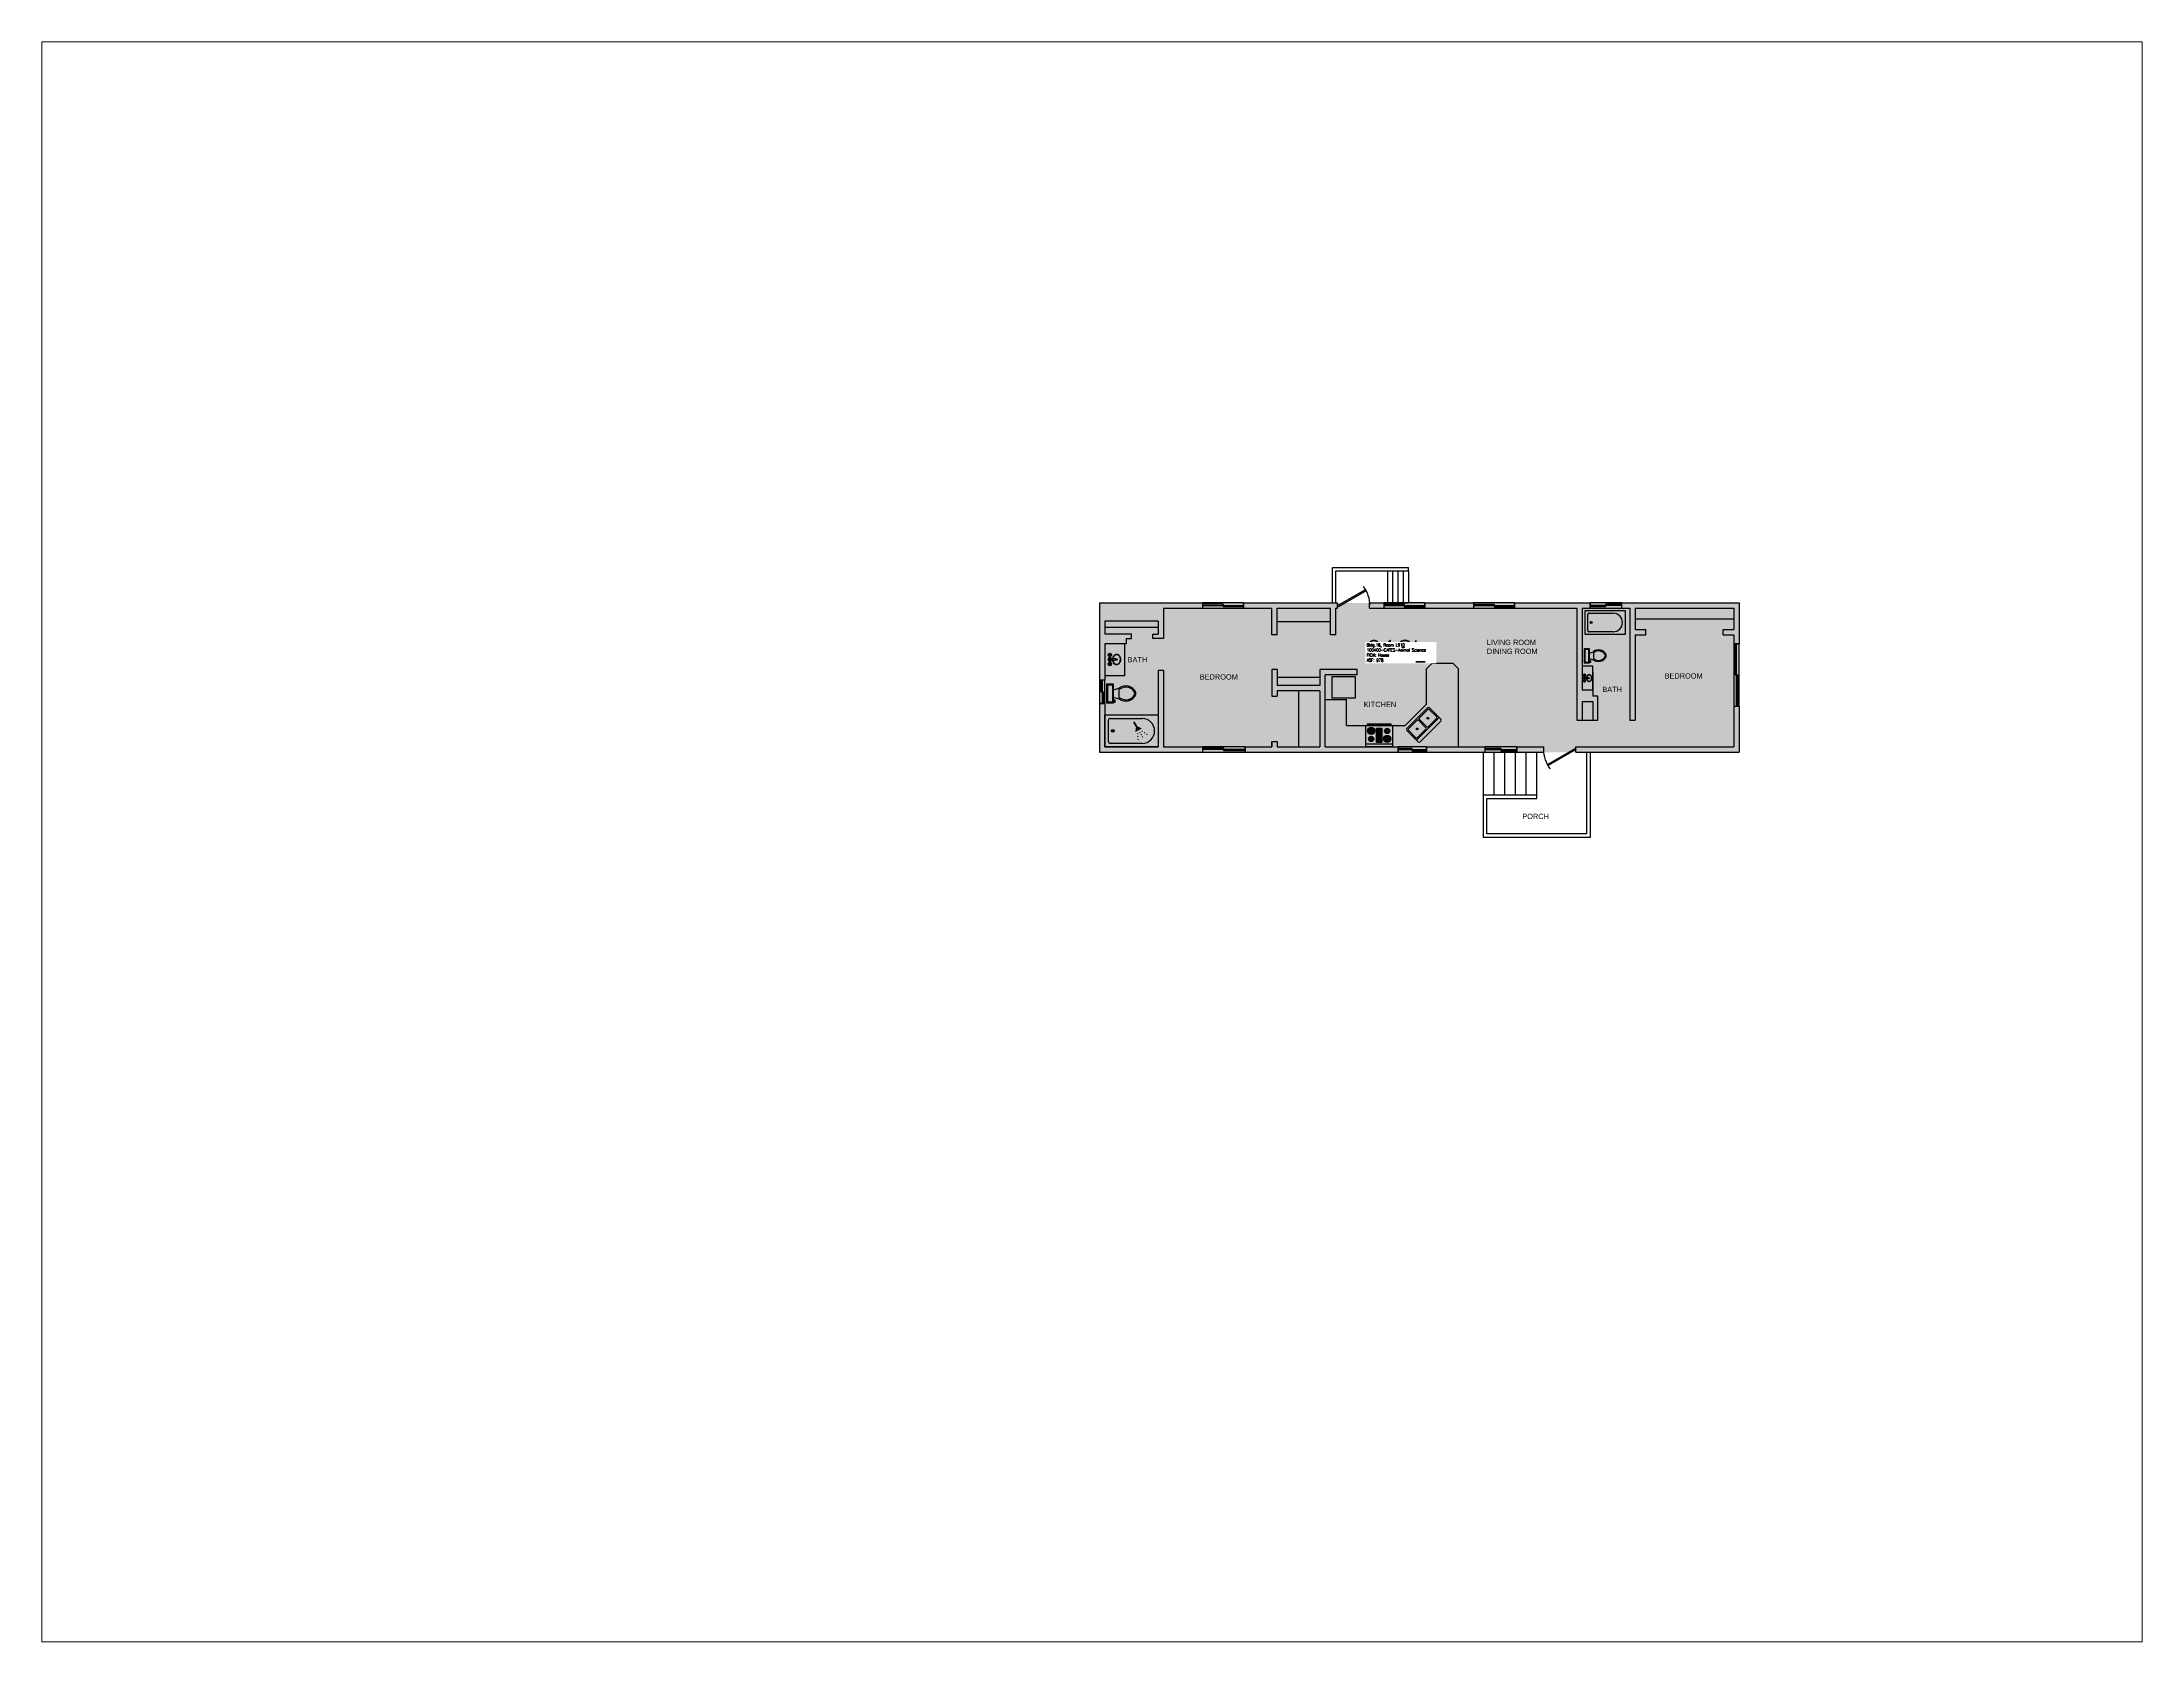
# Paper-space layout 'Layout1' of a CAD drawing. Header units: inches. Extents: x 0 to 10.5, y 0 to 8.
# The model-space entities are those that its viewports show. They can reach past a viewport. Long polylines and large blocks are cut down to what shows.
import ezdxf
from ezdxf.enums import TextEntityAlignment as Align

# ---------------------------------------------------------------- set-up
doc = ezdxf.new("R2010")
doc.units = ezdxf.units.IN
doc.header["$LTSCALE"] = 25
doc.header["$MEASUREMENT"] = 0
doc.layers.get('0').update_dxf_attribs({"linetype": 'CONTINUOUS'})
for name, color, linetype in [('A-DOOR', 2, 'CONTINUOUS'), ('A-FLOR', 3, 'CONTINUOUS'), ('A-GLAZ', 1, 'CONTINUOUS'), ('A-GLAZ-SILL', 2, 'CONTINUOUS'), ('A-IDEN-ICON', 4, 'CONTINUOUS'), ('A-IDEN-RNUM', 7, 'CONTINUOUS'), ('A-IDEN-SNUM', 4, 'CONTINUOUS'), ('A-IDEN-VNUM', 4, 'CONTINUOUS'), ('A-WALL', 5, 'CONTINUOUS'), ('Rooms-Category-Color', 7, 'CONTINUOUS'), ('Rooms-College-Color', 7, 'CONTINUOUS'), ('Rooms-Department-Color', 7, 'CONTINUOUS'), ('Rooms-Division-Color', 7, 'CONTINUOUS'), ('Rooms-Information', 7, 'CONTINUOUS')]:
    doc.layers.add(name, color=color, linetype=linetype)
doc.styles.add('ROOMSNUMBER', font='txt.shx', dxfattribs={"height": 0.03})
doc.styles.add('ROOMVNUMBER', font='simplex.shx', dxfattribs={"width": 0.85})

# ---------------------------------------------------------------- blocks, each defined once
blk = doc.blocks.new('DOOR_SWING_RIGHT_36_INCH')
blk.add_lwpolyline([(-0.8, -1.3), (0, 0), (-31.2, 18), (-31.9, 16.7)], close=True)
blk.add_arc((0, 0), 36, 142.6899, 180)
blk = doc.blocks.new('A$C74F653E0')
blk.add_blockref('DOOR_SWING_RIGHT_36_INCH', (36, 1.3))
blk = doc.blocks.new('A$C1D1871FE')
blk.add_blockref('A$C74F653E0', (0, 0))
blk = doc.blocks.new('SINK_DOUBLE_36_INCH_TOP')
for p, q in [((-18, -4), (18, -4)), ((-0.75, -18.5), (-0.75, -6.5)), ((0.75, -6.5), (0.75, -18.5))]:
    blk.add_line(p, q)
for points in [[(-16.5, 0), (16.5, 0)], [(-18, -19.5), (-18, -1.5)], [(-16.5, -18.5), (-16.5, -6.5)], [(16.5, -21), (-16.5, -21)], [(-15.5, -5.5), (-1.75, -5.5)], [(-1.75, -19.5), (-15.5, -19.5)], [(1.75, -5.5), (15.5, -5.5)], [(15.5, -19.5), (1.75, -19.5)], [(16.5, -6.5), (16.5, -18.5)], [(18, -1.5), (18, -19.5)]]:
    blk.add_lwpolyline(points)
for centre, radius in [((-8.5, -12.5), 1), ((-8.5, -12.5), 0.5), ((8.5, -12.5), 1), ((8.5, -12.5), 0.5)]:
    blk.add_circle(centre, radius)
for centre, radius, start, end in [((-16.5, -1.5), 1.5, 90, 180), ((16.5, -1.5), 1.5, 0, 90), ((-16.5, -19.5), 1.5, 180, 270), ((-15.5, -6.5), 1, 90, 180), ((-15.5, -18.5), 1, 180, 270), ((-1.75, -6.5), 1, 0, 90), ((-1.75, -18.5), 1, 270, 0), ((1.75, -6.5), 1, 90, 180), ((1.75, -18.5), 1, 180, 270), ((15.5, -6.5), 1, 0, 90), ((15.5, -18.5), 1, 270, 0), ((16.5, -19.5), 1.5, 270, 0)]:
    blk.add_arc(centre, radius, start, end)
blk = doc.blocks.new('A$C423B2605')
blk.add_blockref('SINK_DOUBLE_36_INCH_TOP', (18, 21))
blk = doc.blocks.new('RANGE_30_INCH_TOP')
for p, q in [((0, -3), (30, -3)), ((12, -6), (18, -6)), ((18, -20), (12, -20)), ((13, -20), (13, -6)), ((14, -6), (14, -20)), ((15, -20), (15, -6)), ((16, -6), (16, -20)), ((17, -20), (17, -6)), ((6, -24), (6, -25)), ((8, -25), (8, -24)), ((22, -25), (22, -24)), ((24, -24), (24, -25))]:
    blk.add_line(p, q)
for points in [[(0, -24), (0, 0), (30, 0), (30, -24)], [(12, -21), (12, -5), (18, -5), (18, -21)], [(2, -26), (2, -25), (28, -25), (28, -26)]]:
    blk.add_lwpolyline(points, close=True)
for centre, radius in [((6, -9), 4), ((6, -9), 3), ((6, -18), 3), ((6, -9), 2), ((6, -18), 2), ((6, -9), 1), ((6, -18), 1), ((24, -18), 4), ((24, -9), 3), ((24, -18), 3), ((24, -9), 2), ((24, -18), 2), ((24, -9), 1), ((24, -18), 1)]:
    blk.add_circle(centre, radius)
blk = doc.blocks.new('A$C7862359A')
blk.add_blockref('RANGE_30_INCH_TOP', (0, 26))
blk = doc.blocks.new('FAUCET_BATH_TOP')
for p, q in [((-4.107, 0.125), (-4.375, 0.125)), ((-3.75, 0.4788), (-3.75, 0.75)), ((-3.5, 0.482), (-3.5, 0.75)), ((-3.1461, 0.125), (-2.875, 0.125)), ((3.143, 0.125), (2.875, 0.125)), ((3.5, 0.4788), (3.5, 0.75)), ((3.75, 0.482), (3.75, 0.75)), ((4.1039, 0.125), (4.375, 0.125)), ((-4.1039, -0.125), (-4.375, -0.125)), ((-3.75, -0.4821), (-3.75, -0.75)), ((-3.5, -0.4789), (-3.5, -0.75)), ((-3.143, -0.125), (-2.875, -0.125)), ((-0.5, -0.8639), (-0.5, -4.5)), ((0.5, -4.5), (0.5, -0.8631)), ((3.1461, -0.125), (2.875, -0.125)), ((3.5, -0.4821), (3.5, -0.75)), ((3.75, -0.4789), (3.75, -0.75)), ((4.107, -0.125), (4.375, -0.125))]:
    blk.add_line(p, q)
for centre, radius in [((-3.625, 0), 1.375), ((-4.625, 0), 0.2795), ((-3.625, 0), 0.5), ((-3.625, 1), 0.2795), ((-2.625, 0), 0.2795), ((0, 0), 0.5), ((3.625, 0), 1.375), ((2.625, 0), 0.2795), ((3.625, 0), 0.5), ((3.625, 1), 0.2795), ((4.625, 0), 0.2795), ((-3.625, -1), 0.2795), ((3.625, -1), 0.2795)]:
    blk.add_circle(centre, radius)
for centre, radius, start, end in [((-3.625, 0), 1, 105.2407, 164.2093), ((-3.625, 0), 1, 16.44125, 74.07887), ((0, 0), 1.5, 289.6514, 250.3603), ((0, 0), 1, 300.3431, 239.7554), ((3.625, 0), 1, 106.12, 164.0884), ((3.625, 0), 1, 16.23422, 73.90469), ((-3.625, 0), 1, 196.2342, 253.9047), ((-3.625, 0), 1, 286.12, 344.0884), ((0, -4.5), 0.5, 180, 0), ((3.625, 0), 1, 196.4413, 254.0789), ((3.625, 0), 1, 285.2407, 344.2093)]:
    blk.add_arc(centre, radius, start, end)
blk = doc.blocks.new('A$C63490B39')
blk.add_blockref('FAUCET_BATH_TOP', (5, 5))
blk = doc.blocks.new('A$C32F2341C')
at = {"rotation": 90}
blk.add_blockref('A$C63490B39', (6.5, 0), dxfattribs=at)
blk = doc.blocks.new('A$C051442F4')
for p, q in [((5, 3.7), (5.5, 3.7)), ((5.3, 3.5), (5.3, 4))]:
    blk.add_line(p, q)
at = {"linetype": 'Continuous'}
for points in [[(5.2, 0.7, 0.117634), (6.1, 0.9, 0.104469), (7, 1.5, 0.090016), (7.6, 2.5, 0.08192), (7.8, 3.6, 0.08192), (7.6, 4.8, 0.090016), (7.1, 5.8, 0.104469), (6.3, 6.5, 0.117634), (5.4, 6.8, 0.117634), (4.4, 6.6, 0.104469), (3.6, 5.9, 0.090016), (3, 5, 0.08192), (2.8, 3.8, 0.08192), (2.9, 2.6, 0.090016), (3.4, 1.6, 0.104469), (4.3, 0.9, 0.117634)], [(5.2, 0.9, 0.118622), (6.1, 1.1, 0.104678), (6.9, 1.7, 0.089562), (7.4, 2.6, 0.081185), (7.6, 3.7, 0.081185), (7.4, 4.8, 0.089562), (6.9, 5.7, 0.104678), (6.2, 6.3, 0.118622), (5.3, 6.5, 0.118622), (4.5, 6.3, 0.104678), (3.7, 5.7, 0.089562), (3.2, 4.9, 0.081185), (3, 3.8, 0.081185), (3.2, 2.6, 0.089562), (3.6, 1.7, 0.104678), (4.4, 1.1, 0.118622)]]:
    blk.add_lwpolyline(points, format="xyb", close=True, dxfattribs=at)
for radius in [0.375, 0.25]:
    blk.add_circle((5.3, 3.7), radius)
at = {"xscale": 0.75, "yscale": 0.75, "zscale": 0.75}
blk.add_blockref('A$C32F2341C', (0, 0), dxfattribs=at)
blk = doc.blocks.new('BATH_TUB_36X60')
for p, q in [((8, -18), (10, -18)), ((9, -17), (9, -19))]:
    blk.add_line(p, q)
blk.add_lwpolyline([(0, -36), (0, 0), (60, 0), (60, -36)], close=True)
for points in [[(4, -30), (4, -6)], [(6, -4), (42, -4)], [(42, -32), (6, -32)]]:
    blk.add_lwpolyline(points)
for radius in [1.5, 1]:
    blk.add_circle((9, -18), radius)
for centre, radius, start, end in [((5.75, -5.75), 1.77, 81.8699, 188.1301), ((42, -18), 14, 270, 90), ((5.75, -30.25), 1.77, 171.8699, 278.1301)]:
    blk.add_arc(centre, radius, start, end)
blk = doc.blocks.new('TOILET_TOP')
for p, q in [((-10, -8.5), (-8, -8.5)), ((-10, -9.5), (-10, -8.5)), ((-7, -9.5), (-10, -9.5)), ((-8, -8.5), (-8, -8)), ((-7, -8), (-7, -9.5)), ((-4, -8), (-6, -14)), ((4, -14), (-4, -14)), ((4, -8), (6, -14)), ((9.5, -6), (9.5, -2))]:
    blk.add_line(p, q)
blk.add_lwpolyline([(10.5, -8), (10.5, 0), (-10.5, 0), (-10.5, -8)], close=True)
for points in [[(-9.5, -2), (-9.5, -6)], [(8.5, -1), (-8.5, -1)], [(-8.5, -7), (8.5, -7)]]:
    blk.add_lwpolyline(points)
for centre, radius, start, end in [((-8.6, -1.9), 0.884, 81.8699, 188.1301), ((-8.6, -6.1), 0.884, 171.8699, 278.1301), ((3.5, -21.6), 12.2, 141.4691, 247.9714), ((4.2, -21.8), 11.3, 136.3677, 238.9468), ((-3.5, -21.6), 12.2, 292.0284, 38.5307), ((-4.2, -21.8), 11.3, 301.053, 43.6321), ((8.6, -1.9), 0.884, 351.8699, 98.1301), ((8.6, -6.1), 0.884, 261.8699, 8.1301), ((0, -27.9), 4, 245.7318, 294.2682), ((0, -29), 4, 254.8605, 285.1395)]:
    blk.add_arc(centre, radius, start, end)
blk = doc.blocks.new('A$C52AA5648')
blk.add_blockref('BATH_TUB_36X60', (0, 36))
blk = doc.blocks.new('A$C11E61453')
at = {"rotation": 90}
blk.add_blockref('TOILET_TOP', (0, 10.5), dxfattribs=at)
blk = doc.blocks.new('A$C3AED0BEC')
for p, q in [((5, 3.7), (5.5, 3.7)), ((5.2, 3.5), (5.2, 4))]:
    blk.add_line(p, q)
at = {"linetype": 'Continuous'}
for points in [[(5.1, 0.7, 0.117634), (6.1, 0.9, 0.104469), (6.9, 1.5, 0.090016), (7.5, 2.5, 0.08192), (7.8, 3.6, 0.08192), (7.6, 4.8, 0.090016), (7.1, 5.8, 0.104469), (6.3, 6.5, 0.117634), (5.3, 6.8, 0.117634), (4.4, 6.6, 0.104469), (3.5, 5.9, 0.090016), (3, 5, 0.08192), (2.7, 3.8, 0.08192), (2.9, 2.6, 0.090016), (3.4, 1.6, 0.104469), (4.2, 0.9, 0.117634)], [(5.2, 0.9, 0.118622), (6.1, 1.1, 0.104678), (6.8, 1.7, 0.089562), (7.3, 2.6, 0.081185), (7.5, 3.7, 0.081185), (7.4, 4.8, 0.089562), (6.9, 5.7, 0.104678), (6.1, 6.3, 0.118622), (5.3, 6.5, 0.118622), (4.4, 6.3, 0.104678), (3.7, 5.7, 0.089562), (3.2, 4.9, 0.081185), (3, 3.8, 0.081185), (3.1, 2.6, 0.089562), (3.6, 1.7, 0.104678), (4.4, 1.1, 0.118622)]]:
    blk.add_lwpolyline(points, format="xyb", close=True, dxfattribs=at)
for radius in [0.375, 0.25]:
    blk.add_circle((5.2, 3.7), radius)
at = {"xscale": 0.75, "yscale": 0.75, "zscale": 0.75}
blk.add_blockref('A$C32F2341C', (0, 0), dxfattribs=at)
blk = doc.blocks.new('A$C1F371470')
at = {"xscale": 1.5, "yscale": 1.5, "zscale": 1.5}
blk.add_blockref('A$C3AED0BEC', (0.1, 0), dxfattribs=at)
blk = doc.blocks.new('CPSHOWER')
at = {"color": 0, "linetype": 'ByBlock'}
blk.add_lwpolyline([(-0.015, 0.04, 0, 0.06, 0), (0.005, 0.005, 0.06, 0.06, 0)], format="xyseb", dxfattribs=at)
for points, const_width in [([(-0.032, 0.062, 1), (-0.028, 0.069, 1)], 0.0075), ([(0.03, -0.004, 1), (0.034, -0.001, 1)], 0.005), ([(-0.004, -0.024, 1), (0, -0.021, 1)], 0.005), ([(-0.003, -0.046, 1), (0.001, -0.043, 1)], 0.005), ([(-0.002, -0.068, 1), (0.003, -0.066, 1)], 0.005), ([(0.013, -0.014, 1), (0.017, -0.011, 1)], 0.005), ([(0.023, -0.031, 1), (0.027, -0.028, 1)], 0.005), ([(0.033, -0.048, 1), (0.037, -0.046, 1)], 0.005), ([(0.049, -0.016, 1), (0.053, -0.013, 1)], 0.005), ([(0.067, -0.028, 1), (0.072, -0.026, 1)], 0.005)]:
    blk.add_lwpolyline(points, format="xyb", close=True, dxfattribs=dict(at, const_width=const_width))
at = {"color": 0, "linetype": 'ByBlock', "const_width": 0.015}
blk.add_lwpolyline([(-0.01, 0.031), (-0.03, 0.066)], dxfattribs=at)

msp = doc.modelspace()

# ---------------------------------------------------------------- hatches: boundary and pattern name
at = {"layer": 'Rooms-Category-Color', "true_color": 0x728ef3}
msp.add_hatch(color=171, dxfattribs=at).paths.add_polyline_path([(0, 0), (720, 0), (720, 168), (0, 168)])
at = {"layer": 'Rooms-College-Color', "true_color": 0xe3c5e1}
msp.add_hatch(color=254, dxfattribs=at).paths.add_polyline_path([(0, 0), (720, 0), (720, 168), (0, 168)])
at = {"layer": 'Rooms-Department-Color', "true_color": 0xe3c5e1}
msp.add_hatch(color=254, dxfattribs=at).paths.add_polyline_path([(0, 0), (720, 0), (720, 168), (0, 168)])
at = {"layer": 'Rooms-Division-Color', "true_color": 0xe3c5e1}
msp.add_hatch(color=254, dxfattribs=at).paths.add_polyline_path([(0, 0), (720, 0), (720, 168), (0, 168)])

# ---------------------------------------------------------------- linework, layer by layer
at = {"layer": 'A-FLOR'}
for p, q in [((323.9, 204), (323.9, 168)), ((329.9, 204), (329.9, 168)), ((335.9, 204), (335.9, 168)), ((341.9, 204), (341.9, 168)), ((347.9, 204), (347.9, 168)), ((200, 147), (260, 147)), ((603, 150), (714, 150)), ((66.1, 140.2), (6, 140.2)), ((28, 122), (28, 86)), ((374, 100), (368, 94)), ((398, 100), (374, 100)), ((404, 94), (398, 100)), ((555, 96.7), (543, 96.7)), ((555, 69.7), (555, 96.7)), ((28, 86), (6, 86)), ((248, 84), (200, 84)), ((288, 85), (261.3, 85)), ((261.3, 85), (261.3, 61.2)), ((288, 61.2), (288, 85)), ((368, 54), (368, 94)), ((404, 6), (404, 94)), ((555, 90), (555, 63)), ((224, 69), (224, 6)), ((254, 59.2), (278, 59.2)), ((261.3, 61.2), (288, 61.2)), ((278, 30), (278, 59.2)), ((368, 54), (344, 30)), ((278, 30), (344, 30)), ((444.1, -48), (444.1, 0)), ((456.1, -48), (456.1, 0)), ((468.1, -48), (468.1, 0)), ((480.1, -48), (480.1, 0)), ((492.1, -48), (492.1, 0)), ((432, -48), (432, 0))]:
    msp.add_line(p, q, dxfattribs=at)
at = {"layer": 'A-GLAZ'}
for p, q in [((139, 166.5), (116, 166.5)), ((139, 166.5), (139, 163.5)), ((320, 166.5), (343, 166.5)), ((343, 166.5), (343, 163.5)), ((421, 166.5), (444, 166.5)), ((444, 166.5), (444, 163.5)), ((570, 163.5), (570, 166.5)), ((588, 166.5), (570, 166.5)), ((116, 165), (162, 165)), ((162, 163.5), (139, 163.5)), ((320, 165), (366, 165)), ((343, 163.5), (366, 163.5)), ((421, 165), (467, 165)), ((444, 163.5), (467, 163.5)), ((588, 165), (552, 165)), ((570, 163.5), (552, 163.5)), ((715.5, 87), (715.5, 122)), ((717, 52), (717, 122)), ((1.5, 81), (1.5, 68)), ((3, 81), (3, 55)), ((715.5, 87), (718.5, 87)), ((718.5, 52), (718.5, 87)), ((1.5, 68), (4.5, 68)), ((4.5, 68), (4.5, 55)), ((140, 4.5), (116, 4.5)), ((164, 3), (116, 3)), ((140, 1.5), (140, 4.5)), ((164, 1.5), (140, 1.5)), ((336, 4.5), (352, 4.5)), ((336, 3), (368, 3)), ((352, 1.5), (352, 4.5)), ((352, 1.5), (368, 1.5)), ((433.6, 4.5), (451.6, 4.5)), ((433.6, 3), (469.6, 3)), ((451.6, 4.5), (451.6, 1.5)), ((451.6, 1.5), (469.6, 1.5))]:
    msp.add_line(p, q, dxfattribs=at)
at = {"layer": 'A-GLAZ-SILL'}
for points in [[(116, 162), (162, 162), (162, 168), (116, 168)], [(320, 162), (366, 162), (366, 168), (320, 168)], [(421, 162), (467, 162), (467, 168), (421, 168)], [(552, 162), (588, 162), (588, 168), (552, 168)], [(714, 52), (720, 52), (720, 122), (714, 122)], [(0, 55), (6, 55), (6, 81), (0, 81)], [(116, 0), (164, 0), (164, 6), (116, 6)], [(336, 0), (368, 0), (368, 6), (336, 6)], [(433.6, 0), (469.6, 0), (469.6, 6), (433.6, 6)]]:
    msp.add_lwpolyline(points, close=True, dxfattribs=at)
at = {"layer": 'A-WALL'}
for p, q in [((262, 208), (347.9, 208)), ((262, 168), (262, 208)), ((266, 168), (266, 204)), ((266, 204), (347.9, 204)), ((347.9, 204), (347.9, 208)), ((0, 168), (116, 168)), ((0, 168), (0, 81)), ((116, 168), (116, 162)), ((162, 168), (162, 162)), ((162, 168), (268, 168)), ((268, 162), (268, 168)), ((304, 162), (304, 168)), ((304, 168), (347.9, 168)), ((320, 168), (320, 162)), ((366, 168), (366, 162)), ((366, 168), (421, 168)), ((421, 168), (421, 162)), ((467, 168), (467, 162)), ((467, 168), (552, 168)), ((552, 162), (552, 168)), ((588, 162), (588, 168)), ((588, 168), (720, 168)), ((720, 168), (720, 122)), ((6, 147.5), (6, 133)), ((66, 147.5), (6, 147.5)), ((66, 147.5), (66, 133)), ((72, 162), (72, 152)), ((72, 162), (116, 162)), ((72, 162), (72, 128)), ((162, 162), (194, 162)), ((194, 132), (194, 162)), ((200, 132), (200, 162)), ((200, 162), (260, 162)), ((260, 132), (260, 162)), ((266, 132), (266, 162)), ((266, 162), (268, 162)), ((304, 162), (320, 162)), ((366, 162), (421, 162)), ((467, 162), (537, 162)), ((537, 162), (537, 36)), ((543, 162), (552, 162)), ((543, 162), (543, 69.7)), ((588, 162), (597, 162)), ((597, 162), (597, 36)), ((603, 162), (603, 138)), ((603, 162), (714, 162)), ((714, 162), (714, 138)), ((36, 133), (6, 133)), ((30, 122), (6, 122)), ((6, 122), (6, 81)), ((30, 128), (30, 122)), ((30, 128), (36, 128)), ((36, 128), (36, 133)), ((60, 128), (60, 133)), ((60, 133), (66, 133)), ((72, 128), (60, 128)), ((200, 132), (194, 132)), ((266, 132), (260, 132)), ((603, 138), (615, 138)), ((603, 132), (615, 132)), ((603, 132), (603, 36)), ((615, 132), (615, 138)), ((702, 132), (702, 138)), ((702, 138), (714, 138)), ((702, 132), (714, 132)), ((714, 132), (714, 122)), ((714, 122), (720, 122)), ((6, 81), (0, 81)), ((66, 92), (66, 6)), ((72, 92), (66, 92)), ((72, 92), (72, 6)), ((194, 93), (194, 63)), ((200, 93), (194, 93)), ((200, 93), (200, 75)), ((248, 75), (200, 75)), ((248, 93), (248, 75)), ((290, 93), (248, 93)), ((254, 6), (254, 87)), ((290, 87), (254, 87)), ((290, 87), (290, 93)), ((6, 55), (0, 55)), ((0, 55), (0, 0)), ((6, 55), (6, 6)), ((194, 63), (200, 63)), ((248, 69), (200, 69)), ((200, 69), (200, 63)), ((248, 69), (248, 6)), ((555, 69.7), (543, 69.7)), ((543, 57), (543, 36)), ((543, 57), (555, 57)), ((561, 63), (555, 63)), ((555, 57), (555, 36)), ((561, 36), (561, 63)), ((561, 36), (561, 57)), ((714, 52), (714, 6)), ((714, 52), (720, 52)), ((720, 52), (720, 0)), ((537, 36), (561, 36)), ((537, 36), (561, 36)), ((597, 36), (603, 36)), ((0, 0), (116, 0)), ((6, 6), (66, 6)), ((72, 6), (116, 6)), ((116, 6), (116, 0)), ((164, 6), (164, 0)), ((164, 6), (194, 6)), ((194, 12), (194, 6)), ((194, 6), (194, 12)), ((194, 12), (200, 12)), ((200, 12), (200, 6)), ((200, 6), (248, 6)), ((254, 6), (336, 6)), ((336, 0), (336, 6)), ((368, 6), (368, 0)), ((368, 6), (433.6, 6)), ((433.6, 6), (433.6, 0)), ((469.6, 6), (469.6, 0)), ((469.6, 6), (500.1, 6)), ((500.1, 0), (500.1, 6)), ((536.1, 0), (536.1, 6)), ((536.1, 6), (714, 6)), ((536.1, 0), (720, 0)), ((548, 0), (548, -92)), ((552, 0), (552, -96)), ((164, 0), (336, 0)), ((368, 0), (433.6, 0)), ((469.6, 0), (500.1, 0)), ((432, -96), (432, -48)), ((432.2, -48), (492.1, -48)), ((436, -92), (436, -52)), ((436, -52), (492.1, -52)), ((492.1, -52), (492.1, -48)), ((548, -92), (436, -92)), ((552, -96), (432, -96))]:
    msp.add_line(p, q, dxfattribs=at)

# ---------------------------------------------------------------- block references
at = {"layer": 'A-DOOR', "xscale": -1}
msp.add_blockref('A$C1D1871FE', (304, 163.7), dxfattribs=at)
at = {"layer": 'A-DOOR', "xscale": -1, "rotation": 180}
msp.add_blockref('A$C74F653E0', (500.1, 4.3), dxfattribs=at)
at = {"layer": 'A-FLOR'}
for name, p, xscale, yscale, zscale in [('A$C52AA5648', (546.5, 132.5), 0.75, 0.75, 0.75), ('A$C1F371470', (9.3, 97.4), 1.25, 1.25, 1.25), ('A$C11E61453', (545.4, 100.8), 0.75, 0.75, 0.75), ('A$C051442F4', (544.4, 78.8), 1.25, 1.25, 1.25)]:
    msp.add_blockref(name, p, dxfattribs=dict(at, xscale=xscale, yscale=yscale, zscale=zscale))
for name, p, rotation in [('TOILET_TOP', (7.8, 66.1), 90), ('A$C423B2605', (370.3, 51), 224.9999999999997), ('A$C7862359A', (329.7, 32), 180)]:
    msp.add_blockref(name, p, dxfattribs=dict(at, rotation=rotation))
msp.add_blockref('BATH_TUB_36X60', (6, 42), dxfattribs=at)
at = {"layer": 'A-IDEN-ICON', "xscale": 144, "yscale": 144, "zscale": 144}
msp.add_blockref('CPSHOWER', (43.3, 24), dxfattribs=at)

# ---------------------------------------------------------------- texts
for s, p in [('LIVING ROOM', (435.9, 120.6)), ('BATH', (31.6, 101.2)), ('DINING ROOM', (435.9, 110.6)), ('BEDROOM', (112.8, 81.8)), ('BATH', (565.9, 67.7)), ('BEDROOM', (636, 82.9)), ('KITCHEN', (297.5, 50.8)), ('PORCH', (475.8, -75.2))]:
    msp.add_text(s, height=6).set_placement(p)
at = {"layer": 'A-IDEN-RNUM', "style": 'ROOMSNUMBER'}
msp.add_text('0910-00', height=0.36, rotation=360, dxfattribs=at).set_placement((341.6, 118.1), align=Align.MIDDLE)
at = {"layer": 'A-IDEN-SNUM', "style": 'ROOMSNUMBER'}
msp.add_text('0180L91000', height=0.36, rotation=360, dxfattribs=at).set_placement((341.6, 118.1), align=Align.MIDDLE)
at = {"layer": 'A-IDEN-VNUM', "style": 'ROOMVNUMBER', "width": 0.85}
msp.add_text('018L', height=24, rotation=360, dxfattribs=at).set_placement((333.7, 113.9), align=Align.MIDDLE)

# ---------------------------------------------------------------- next in the draw order: texts
at = {"layer": 'Rooms-Information', "insert": (300.7, 101.9), "char_height": 3.429, "width": 76.8, "attachment_point": 7, "style": 'ROOMVNUMBER', "bg_fill": 3, "box_fill_scale": 1.5, "bg_fill_color": 256, "bg_fill_true_color": 13158600, "bg_fill_transparency": 0}
msp.add_mtext('Bldg.18, Room L910^M^J100400-CAFES-Animal Science^M^JFICM: House^M^JASF: 978', dxfattribs=at)

psp = doc.layouts.get("Layout1")

# ---------------------------------------------------------------- viewports
at = {"layer": '0', "view_target_point": (5764441.103, 2308968.575)}
psp.add_viewport(center=(5.25, 4), size=(10.5, 7.99992), view_center_point=(-5764449.595, -2309069.61), view_height=1800.76624, dxfattribs=at)

doc.saveas('drawing.dxf')
